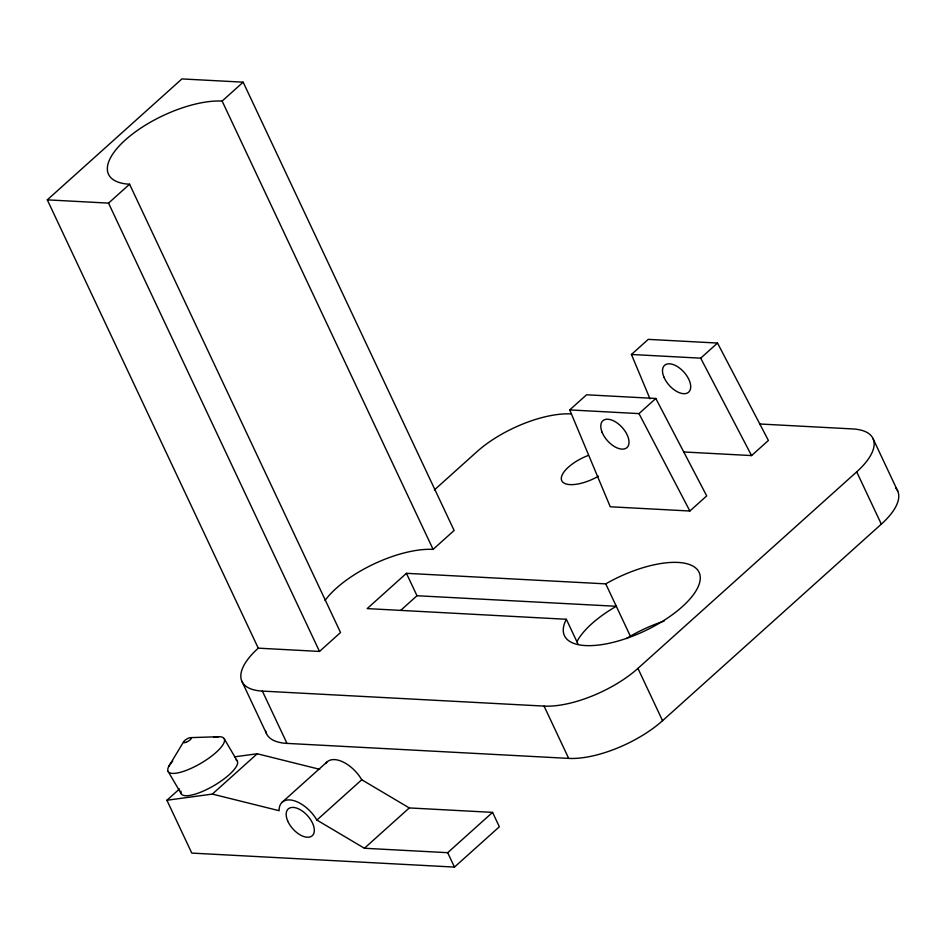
<?xml version="1.0" encoding="UTF-8"?>
<svg xmlns="http://www.w3.org/2000/svg" width="946" height="946" viewBox="0 0 946 946"><rect width="100%" height="100%" fill="white"/><g stroke="black" fill="none" stroke-linecap="round" stroke-linejoin="round"><path stroke-width="1.42" d="M168.908 766.177L183.737 741.593M895.685 487.935A72.144 28.995 -25.2 0 1 881.317 524.155L662.555 720.698A72.144 28.995 -25.2 0 1 568.688 758.396L286.981 743.39L262.373 691.088A72.144 28.995 -25.2 0 1 258.258 648.164L47.3 199.854L181.928 78.92L243.169 82.172L454.127 530.481L433.091 549.378A74.403 29.905 -25.2 0 0 325.069 600.403M47.3 199.854L108.542 203.118L129.578 184.222A74.403 29.905 -25.2 0 1 125.333 139.961A74.403 29.905 -25.2 0 1 222.133 101.068L243.169 82.172M434.403 489.922L477.021 451.632A72.144 28.995 -25.2 0 1 570.887 413.922M569.729 409.914L586.555 394.789L655.815 398.479L706.697 495.893L689.87 511.017L610.253 506.772L569.729 409.914L638.988 413.603L655.815 398.479M650.008 398.869L631.431 354.478L648.258 339.366L717.517 343.055L768.4 440.458L751.573 455.582L683.757 451.963M258.258 648.164L319.5 651.427L340.536 632.531L129.578 184.222M406.437 573.323L367.178 608.597L566.347 619.275A74.403 29.905 -25.2 0 0 626.879 638.254A74.403 29.905 -25.2 0 0 699.413 573.099A74.403 29.905 -25.2 0 0 605.759 583.871L406.437 573.323L416.985 595.732L616.307 606.28A74.403 29.905 -25.2 0 0 576.894 641.684M400.631 610.43L416.985 595.732M325.661 763.552A27.02 14.817 48.1 0 1 361.762 779.752L409.287 807.931L492.57 812.378L499.346 826.769L454.47 867.08L191.79 853.091L166.91 800.245L212.353 794.084L257.229 753.761L319.713 769.323M631.431 354.478L700.69 358.167L717.517 343.055M281.967 802.421L326.843 762.109M212.353 794.084L279.105 810.698L279.094 809.847A27.02 14.817 48.1 0 1 293.591 800.576A27.02 14.817 48.1 0 1 316.886 820.064L361.762 779.752M316.886 820.064L364.411 848.255L409.287 807.931M262.373 691.088L544.068 706.094A72.144 28.995 -25.2 0 0 637.935 668.384L856.709 471.853A72.144 28.995 -25.2 0 0 852.594 428.928L759.673 423.985M364.411 848.255L447.695 852.689L492.57 812.378M166.91 800.245L179.527 788.94M234.513 756.847L257.229 753.761M190.572 737.632L218.703 736.721M224.249 738.791L237.328 761.116M168.069 771.333L181.159 793.659M700.69 358.167L751.573 455.582M638.988 413.603L689.87 511.017M873.146 438.849L897.754 491.151M856.709 471.853L881.317 524.155M605.759 583.871L630.367 636.173M637.935 668.384L662.555 720.698M566.347 619.275L578.112 644.285M544.068 706.094L568.688 758.396M222.133 101.068L433.091 549.378M447.695 852.689L454.47 867.08M108.542 203.118L319.5 651.427M241.821 681.167L266.429 733.469M286.981 743.39A72.144 28.995 -25.2 0 1 265.672 731.033M598.534 476.169A29.314 11.778 -25.2 0 1 561.841 480.864A29.314 11.778 -25.2 0 1 587.951 455.57M626.441 638.503A74.403 29.905 -25.2 0 1 664.116 621.084M213.69 737.407A32.471 9.484 -30.4 0 1 218.893 749.729A32.471 9.484 -30.4 0 1 179.586 772.504A32.471 9.484 -30.4 0 1 172.74 761.128M236.027 759.815A32.471 9.484 -30.4 0 1 212.661 786.363A32.471 9.484 -30.4 0 1 180.97 791.033M602.105 432.275A18.033 9.898 48.1 0 0 626.477 447.978A18.033 9.898 48.1 0 0 616.118 422.271A18.033 9.898 48.1 0 0 602.105 432.275M663.808 376.839A18.033 9.898 48.1 0 0 688.18 392.543A18.033 9.898 48.1 0 0 677.821 366.847A18.033 9.898 48.1 0 0 663.808 376.839M287.596 820.702A17.998 9.874 48.1 0 0 311.955 835.98A17.998 9.874 48.1 0 0 301.195 810.284A17.998 9.874 48.1 0 0 287.596 820.702M186.007 742.326A4.505 1.313 -30.4 0 0 191.34 737.927A4.505 1.313 -30.4 0 0 184.967 740.292A4.505 1.313 -30.4 0 0 186.007 742.326"/></g></svg>
